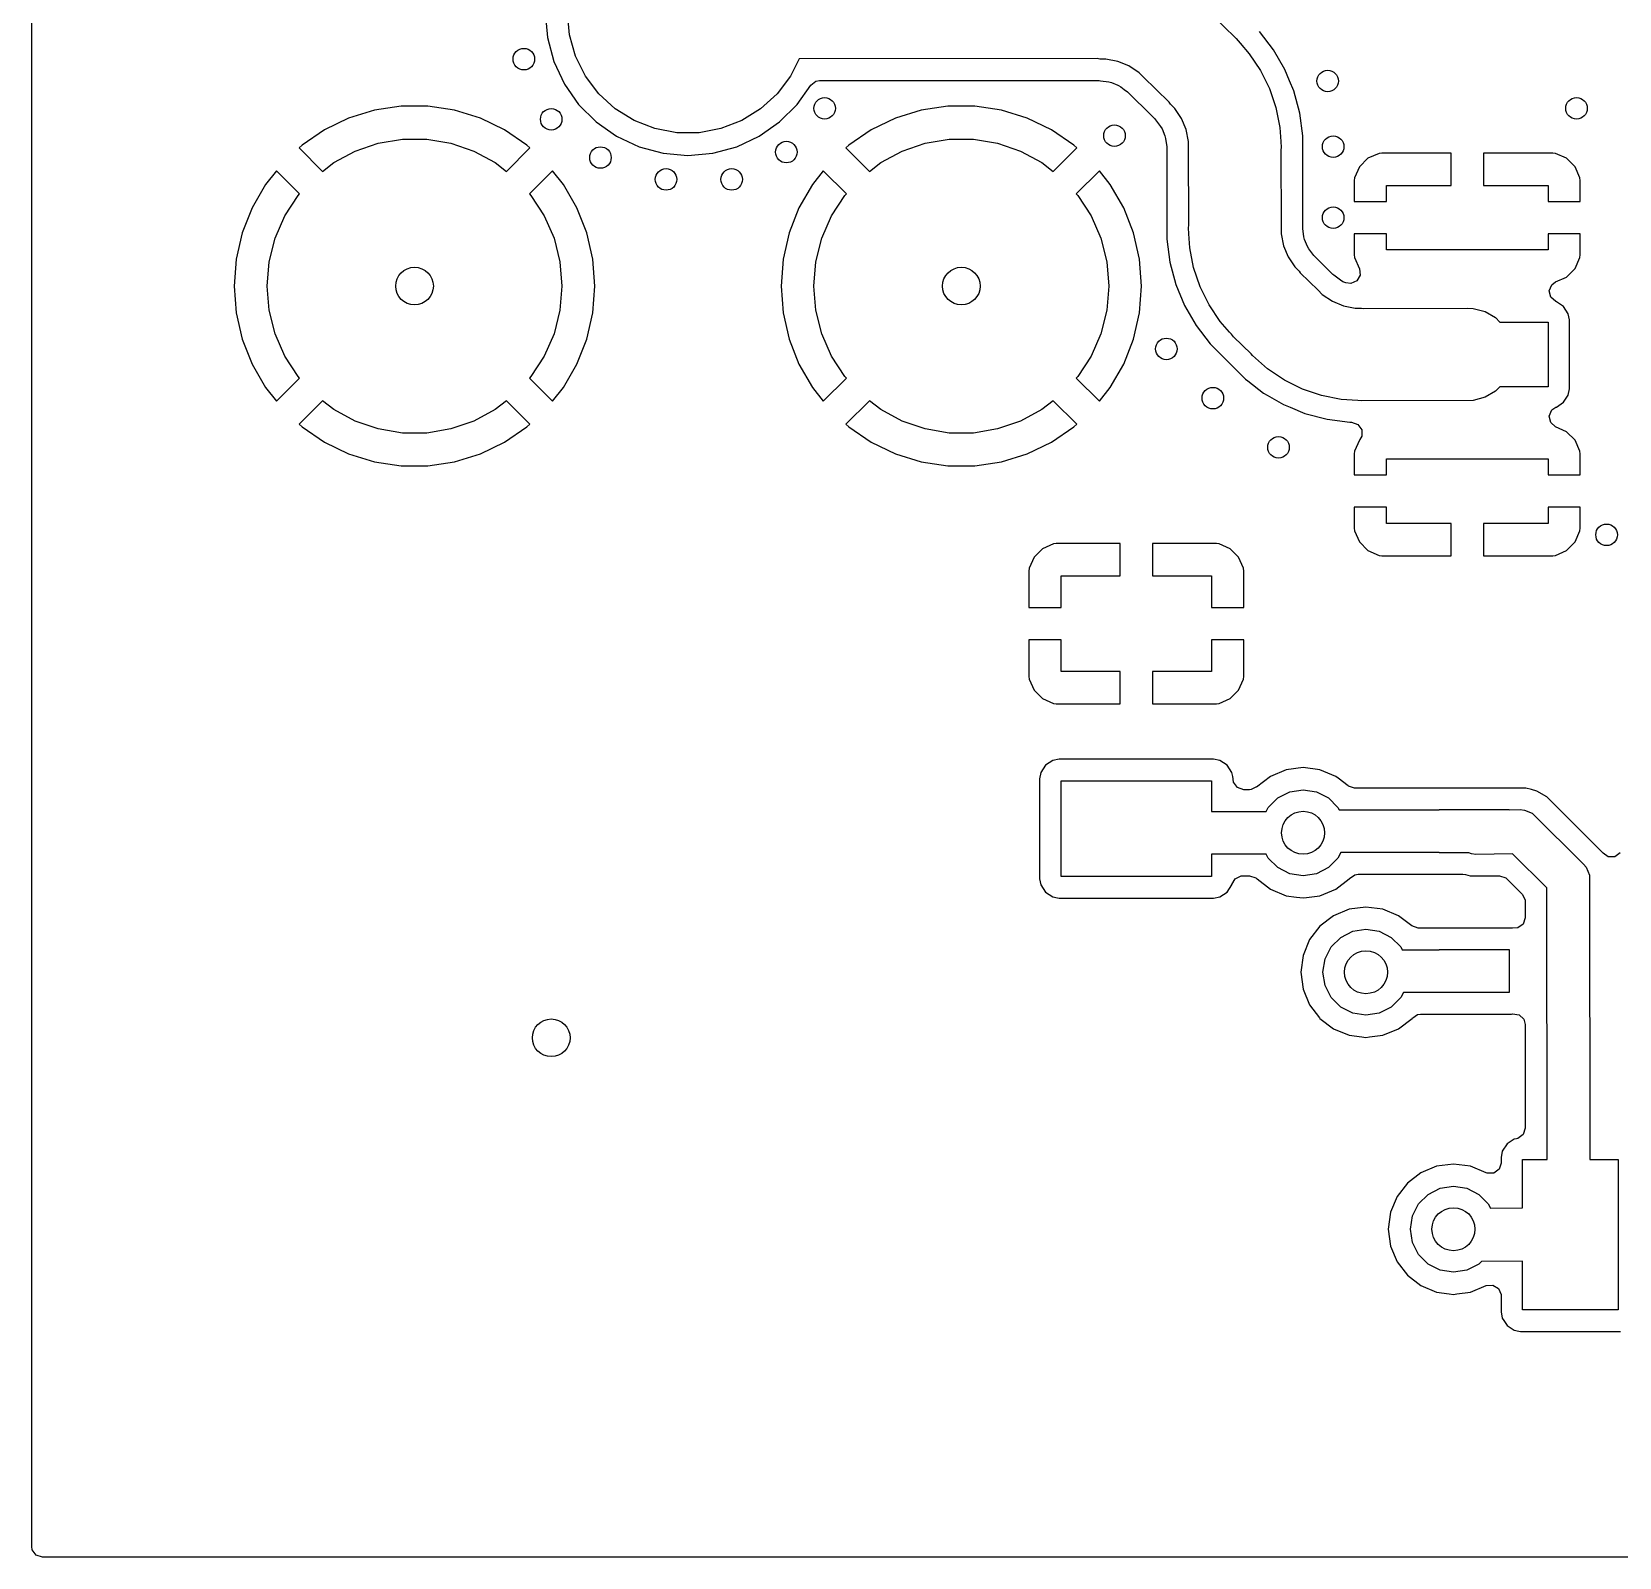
# Model space of a CAD drawing. Extents: x 5.29 to 6.87, y -4.43 to -2.85.
# Drawn here: x 5.291 to 5.871, y -4.434 to -3.875 of the extents above; entities that cross this region are included whole.
import ezdxf

# ---------------------------------------------------------------- set-up
doc = ezdxf.new("R2010")
doc.units = 0
doc.header["$MEASUREMENT"] = 0
doc.layers.add('BLACK', color=7, linetype='CONTINUOUS')

msp = doc.modelspace()

# ---------------------------------------------------------------- linework, layer by layer
at = {"layer": 'BLACK', "linetype": 'CONTINUOUS'}
for p, q in [((5.29051, -3.9685), (5.29051, -3.8685)), ((5.47833, -3.8685), (5.47912, -3.87757)), ((5.48717, -3.87661), (5.48642, -3.8685)), ((5.72152, -3.86871), (5.73097, -3.87799)), ((5.47912, -3.87757), (5.47912, -3.87757)), ((5.47912, -3.87757), (5.47912, -3.87757)), ((5.47912, -3.87757), (5.48147, -3.88635)), ((5.48939, -3.88443), (5.48717, -3.87661)), ((5.73097, -3.87799), (5.73243, -3.87965)), ((5.74465, -3.88206), (5.73952, -3.87538)), ((5.73243, -3.87965), (5.73243, -3.87966)), ((5.73243, -3.87966), (5.73582, -3.88353)), ((5.73582, -3.88353), (5.73992, -3.88965)), ((5.74886, -3.88935), (5.74465, -3.88206)), ((5.48147, -3.88635), (5.48532, -3.8946)), ((5.49302, -3.89172), (5.48939, -3.88443)), ((5.57114, -3.88541), (5.568, -3.89172)), ((5.68022, -3.88531), (5.57114, -3.88541)), ((5.6812, -3.88545), (5.68022, -3.88531)), ((5.68341, -3.88545), (5.6812, -3.88545)), ((5.68774, -3.88631), (5.68341, -3.88545)), ((5.69182, -3.888), (5.68774, -3.88631)), ((5.6955, -3.89046), (5.69182, -3.888)), ((5.73992, -3.88965), (5.74317, -3.89626)), ((5.75055, -3.89344), (5.74886, -3.88935)), ((5.74886, -3.88935), (5.74886, -3.88935)), ((5.48532, -3.8946), (5.49053, -3.90205)), ((5.49793, -3.89821), (5.49302, -3.89172)), ((5.568, -3.89172), (5.5631, -3.89821)), ((5.57049, -3.90205), (5.57542, -3.89501)), ((5.57542, -3.89501), (5.57734, -3.89356)), ((5.57734, -3.89356), (5.57861, -3.89335)), ((5.57861, -3.89335), (5.67819, -3.89335)), ((5.67819, -3.89335), (5.67819, -3.89335)), ((5.67819, -3.89335), (5.68095, -3.89335)), ((5.68095, -3.89335), (5.68146, -3.89338)), ((5.68146, -3.89338), (5.68446, -3.89377)), ((5.68446, -3.89377), (5.68544, -3.89404)), ((5.68544, -3.89404), (5.68778, -3.89501)), ((5.68778, -3.89501), (5.68799, -3.8951)), ((5.68799, -3.8951), (5.68888, -3.8956)), ((5.68888, -3.8956), (5.6901, -3.89655)), ((5.69706, -3.89202), (5.6955, -3.89046)), ((5.7065, -3.90129), (5.69706, -3.89202)), ((5.69706, -3.89202), (5.69706, -3.89202)), ((5.75208, -3.89713), (5.75055, -3.89344)), ((5.50394, -3.90369), (5.49793, -3.89821)), ((5.5631, -3.89821), (5.55708, -3.90369)), ((5.6901, -3.89655), (5.69127, -3.89744)), ((5.69127, -3.89744), (5.69166, -3.89778)), ((5.69166, -3.89778), (5.69992, -3.90604)), ((5.707, -3.90196), (5.7065, -3.90129)), ((5.74317, -3.89626), (5.74554, -3.90324)), ((5.75426, -3.90526), (5.75208, -3.89713)), ((5.40642, -3.90713), (5.39755, -3.9114)), ((5.41584, -3.90422), (5.40642, -3.90713)), ((5.42558, -3.90276), (5.41584, -3.90422)), ((5.41584, -3.90422), (5.41584, -3.90422)), ((5.43544, -3.90276), (5.42558, -3.90276)), ((5.44518, -3.90422), (5.43544, -3.90276)), ((5.4546, -3.90713), (5.44518, -3.90422)), ((5.44518, -3.90422), (5.44518, -3.90422)), ((5.46348, -3.9114), (5.4546, -3.90713)), ((5.49053, -3.90205), (5.49697, -3.90848)), ((5.51086, -3.90798), (5.50394, -3.90369)), ((5.55708, -3.90369), (5.55017, -3.90798)), ((5.56406, -3.90848), (5.57049, -3.90205)), ((5.60642, -3.90713), (5.59755, -3.9114)), ((5.61584, -3.90422), (5.60642, -3.90713)), ((5.62558, -3.90276), (5.61584, -3.90422)), ((5.61584, -3.90422), (5.61584, -3.90422)), ((5.63544, -3.90276), (5.62558, -3.90276)), ((5.64518, -3.90422), (5.63544, -3.90276)), ((5.6546, -3.90713), (5.64518, -3.90422)), ((5.64518, -3.90422), (5.64518, -3.90422)), ((5.66348, -3.9114), (5.6546, -3.90713)), ((5.69992, -3.90604), (5.70123, -3.90736)), ((5.70123, -3.90736), (5.70157, -3.90774)), ((5.70856, -3.90352), (5.707, -3.90196)), ((5.707, -3.90196), (5.707, -3.90196)), ((5.71101, -3.90719), (5.70856, -3.90352)), ((5.7127, -3.91127), (5.71101, -3.90719)), ((5.74554, -3.90324), (5.74698, -3.91046)), ((5.75535, -3.9136), (5.75426, -3.90526)), ((5.39755, -3.9114), (5.3894, -3.91696)), ((5.47162, -3.91696), (5.46348, -3.9114)), ((5.49697, -3.90848), (5.50442, -3.9137)), ((5.51844, -3.91092), (5.51086, -3.90798)), ((5.52644, -3.91241), (5.51844, -3.91092)), ((5.53458, -3.91241), (5.52644, -3.91241)), ((5.54258, -3.91092), (5.53458, -3.91241)), ((5.55017, -3.90798), (5.54258, -3.91092)), ((5.55661, -3.9137), (5.56406, -3.90848)), ((5.59755, -3.9114), (5.5894, -3.91696)), ((5.67162, -3.91696), (5.66348, -3.9114)), ((5.70157, -3.90774), (5.70341, -3.91014)), ((5.70341, -3.91014), (5.70392, -3.91102)), ((5.70392, -3.91102), (5.70498, -3.91358)), ((5.71356, -3.9156), (5.7127, -3.91127)), ((5.74698, -3.91046), (5.74732, -3.9156)), ((5.3894, -3.91696), (5.38832, -3.91796)), ((5.38832, -3.91796), (5.39691, -3.92655)), ((5.40101, -3.92335), (5.40885, -3.91911)), ((5.40885, -3.91911), (5.41727, -3.91622)), ((5.41727, -3.91622), (5.42606, -3.91475)), ((5.42606, -3.91475), (5.43497, -3.91475)), ((5.43497, -3.91475), (5.44375, -3.91622)), ((5.44375, -3.91622), (5.45218, -3.91911)), ((5.45218, -3.91911), (5.46001, -3.92335)), ((5.46412, -3.92655), (5.4727, -3.91796)), ((5.4727, -3.91796), (5.47162, -3.91696)), ((5.50442, -3.9137), (5.51266, -3.91754)), ((5.51266, -3.91754), (5.52145, -3.9199)), ((5.53957, -3.9199), (5.54836, -3.91754)), ((5.54836, -3.91754), (5.55661, -3.9137)), ((5.5894, -3.91696), (5.58832, -3.91796)), ((5.58832, -3.91796), (5.5969, -3.92655)), ((5.60101, -3.92335), (5.60885, -3.91911)), ((5.60885, -3.91911), (5.61727, -3.91622)), ((5.61727, -3.91622), (5.62606, -3.91475)), ((5.62606, -3.91475), (5.63497, -3.91475)), ((5.63497, -3.91475), (5.64375, -3.91622)), ((5.64375, -3.91622), (5.65218, -3.91911)), ((5.65218, -3.91911), (5.66001, -3.92335)), ((5.66412, -3.92655), (5.6727, -3.91796)), ((5.6727, -3.91796), (5.67162, -3.91696)), ((5.70498, -3.91358), (5.70524, -3.91456)), ((5.70524, -3.91456), (5.70564, -3.91756)), ((5.70564, -3.91756), (5.70567, -3.91807)), ((5.70567, -3.91807), (5.70567, -3.92107)), ((5.71356, -3.91781), (5.71356, -3.9156)), ((5.71369, -3.94629), (5.71356, -3.91781)), ((5.71356, -3.91781), (5.71356, -3.91781)), ((5.71356, -3.91781), (5.71356, -3.91781)), ((5.74732, -3.9156), (5.74732, -3.9156)), ((5.74732, -3.9156), (5.74732, -3.91561)), ((5.74732, -3.91561), (5.74746, -3.91781)), ((5.74746, -3.91781), (5.74733, -3.91872)), ((5.74733, -3.91872), (5.74746, -3.9472)), ((5.74746, -3.91781), (5.74746, -3.91781)), ((5.75535, -3.91456), (5.75535, -3.9136)), ((5.75535, -3.91517), (5.75535, -3.91456)), ((5.75535, -3.91518), (5.75535, -3.91517)), ((5.75535, -3.91536), (5.75535, -3.91518)), ((5.75535, -3.92993), (5.75535, -3.91536)), ((5.39691, -3.92655), (5.40101, -3.92335)), ((5.46001, -3.92335), (5.46412, -3.92655)), ((5.52145, -3.9199), (5.52145, -3.9199)), ((5.52145, -3.9199), (5.52145, -3.9199)), ((5.52145, -3.9199), (5.53051, -3.92069)), ((5.53051, -3.92069), (5.53957, -3.9199)), ((5.53051, -3.92069), (5.53051, -3.92069)), ((5.53051, -3.92069), (5.53051, -3.92069)), ((5.53957, -3.9199), (5.53957, -3.9199)), ((5.53957, -3.9199), (5.53957, -3.9199)), ((5.5969, -3.92655), (5.60101, -3.92335)), ((5.66001, -3.92335), (5.66412, -3.92655)), ((5.70567, -3.92107), (5.70567, -3.92107)), ((5.70567, -3.92107), (5.70567, -3.94981)), ((5.77611, -3.9249), (5.77433, -3.92894)), ((5.77923, -3.92178), (5.77611, -3.9249)), ((5.78327, -3.92), (5.77923, -3.92178)), ((5.78426, -3.91988), (5.78327, -3.92)), ((5.80965, -3.91988), (5.78426, -3.91988)), ((5.78426, -3.91988), (5.78426, -3.91988)), ((5.80965, -3.93169), (5.80965, -3.91988)), ((5.80965, -3.91988), (5.80965, -3.91988)), ((5.84684, -3.91988), (5.82146, -3.91988)), ((5.82146, -3.91988), (5.82146, -3.91988)), ((5.82146, -3.91988), (5.82146, -3.93169)), ((5.84783, -3.92), (5.84684, -3.91988)), ((5.85187, -3.92178), (5.84783, -3.92)), ((5.85499, -3.9249), (5.85187, -3.92178)), ((5.85678, -3.92894), (5.85499, -3.9249)), ((5.38002, -3.92637), (5.37604, -3.93136)), ((5.38847, -3.93481), (5.38002, -3.92637)), ((5.481, -3.92637), (5.47256, -3.93481)), ((5.48499, -3.93136), (5.481, -3.92637)), ((5.58002, -3.92637), (5.57604, -3.93136)), ((5.58847, -3.93481), (5.58002, -3.92637)), ((5.681, -3.92637), (5.67256, -3.93481)), ((5.68499, -3.93136), (5.681, -3.92637)), ((5.75535, -3.94418), (5.75535, -3.92993)), ((5.77433, -3.92894), (5.77421, -3.92993)), ((5.77421, -3.92993), (5.77421, -3.9376)), ((5.85689, -3.92993), (5.85678, -3.92894)), ((5.85689, -3.9376), (5.85689, -3.92993)), ((5.85689, -3.92993), (5.85689, -3.92993)), ((5.85689, -3.92993), (5.85689, -3.92993)), ((5.37604, -3.93136), (5.37111, -3.9399)), ((5.38308, -3.94283), (5.38795, -3.93538)), ((5.38795, -3.93538), (5.38847, -3.93481)), ((5.47256, -3.93481), (5.47308, -3.93538)), ((5.47308, -3.93538), (5.47795, -3.94283)), ((5.48991, -3.9399), (5.48499, -3.93136)), ((5.48499, -3.93136), (5.48499, -3.93136)), ((5.57604, -3.93136), (5.57111, -3.9399)), ((5.58308, -3.94283), (5.58795, -3.93538)), ((5.58795, -3.93538), (5.58847, -3.93481)), ((5.67256, -3.93481), (5.67308, -3.93538)), ((5.67308, -3.93538), (5.67795, -3.94283)), ((5.68991, -3.9399), (5.68499, -3.93136)), ((5.68499, -3.93136), (5.68499, -3.93136)), ((5.78602, -3.9376), (5.78602, -3.93169)), ((5.78602, -3.93169), (5.80965, -3.93169)), ((5.82146, -3.93169), (5.84508, -3.93169)), ((5.84508, -3.93169), (5.84508, -3.9376)), ((5.37111, -3.9399), (5.36751, -3.94907)), ((5.37111, -3.9399), (5.37111, -3.9399)), ((5.49351, -3.94907), (5.48991, -3.9399)), ((5.48991, -3.9399), (5.48991, -3.9399)), ((5.57111, -3.9399), (5.56751, -3.94907)), ((5.57111, -3.9399), (5.57111, -3.9399)), ((5.69351, -3.94907), (5.68991, -3.9399)), ((5.68991, -3.9399), (5.68991, -3.9399)), ((5.77421, -3.9376), (5.77421, -3.9376)), ((5.77421, -3.9376), (5.78602, -3.9376)), ((5.84508, -3.9376), (5.85689, -3.9376)), ((5.85689, -3.9376), (5.85689, -3.9376)), ((5.3795, -3.95099), (5.38308, -3.94283)), ((5.47795, -3.94283), (5.48153, -3.95099)), ((5.5795, -3.95099), (5.58308, -3.94283)), ((5.67795, -3.94283), (5.68153, -3.95099)), ((5.71356, -3.9472), (5.71369, -3.94629)), ((5.71371, -3.9494), (5.71356, -3.9472)), ((5.71356, -3.9472), (5.71356, -3.9472)), ((5.74746, -3.9472), (5.74746, -3.9472)), ((5.74746, -3.9472), (5.74746, -3.9472)), ((5.74746, -3.9472), (5.74746, -3.9494)), ((5.75535, -3.94694), (5.75535, -3.94418)), ((5.75535, -3.94418), (5.75535, -3.94418)), ((5.75539, -3.94745), (5.75535, -3.94694)), ((5.75578, -3.95045), (5.75539, -3.94745)), ((5.36751, -3.94907), (5.36532, -3.95868)), ((5.37731, -3.95963), (5.3795, -3.95099)), ((5.48153, -3.95099), (5.48371, -3.95963)), ((5.49571, -3.95868), (5.49351, -3.94907)), ((5.56751, -3.94907), (5.56532, -3.95868)), ((5.57731, -3.95963), (5.5795, -3.95099)), ((5.68153, -3.95099), (5.68371, -3.95963)), ((5.69571, -3.95868), (5.69351, -3.94907)), ((5.70567, -3.94981), (5.70567, -3.94982)), ((5.70567, -3.94982), (5.70567, -3.9514)), ((5.70567, -3.9514), (5.70677, -3.95975)), ((5.71371, -3.94941), (5.71371, -3.9494)), ((5.71405, -3.95455), (5.71371, -3.94941)), ((5.71371, -3.94941), (5.71371, -3.94941)), ((5.74746, -3.9494), (5.74832, -3.95374)), ((5.74832, -3.95374), (5.75001, -3.95782)), ((5.75605, -3.95143), (5.75578, -3.95045)), ((5.7571, -3.95399), (5.75605, -3.95143)), ((5.75761, -3.95487), (5.7571, -3.95399)), ((5.78602, -3.94941), (5.77421, -3.94941)), ((5.77421, -3.94941), (5.77421, -3.94941)), ((5.77421, -3.94941), (5.77421, -3.95708)), ((5.78602, -3.95531), (5.78602, -3.94941)), ((5.85689, -3.94941), (5.84508, -3.94941)), ((5.84508, -3.94941), (5.84508, -3.95531)), ((5.85689, -3.95708), (5.85689, -3.94941)), ((5.85689, -3.94941), (5.85689, -3.94941)), ((5.36532, -3.95868), (5.36458, -3.9685)), ((5.36532, -3.95868), (5.36532, -3.95868)), ((5.37657, -3.9685), (5.37731, -3.95963)), ((5.48371, -3.95963), (5.48445, -3.9685)), ((5.49571, -3.95868), (5.49571, -3.95868)), ((5.49644, -3.9685), (5.49571, -3.95868)), ((5.56532, -3.95868), (5.56458, -3.9685)), ((5.56532, -3.95868), (5.56532, -3.95868)), ((5.57657, -3.9685), (5.57731, -3.95963)), ((5.68371, -3.95963), (5.68445, -3.9685)), ((5.69644, -3.9685), (5.69571, -3.95868)), ((5.69571, -3.95868), (5.69571, -3.95868)), ((5.70677, -3.95975), (5.70895, -3.96788)), ((5.71548, -3.96177), (5.71405, -3.95455)), ((5.75001, -3.95782), (5.75247, -3.96149)), ((5.75945, -3.95727), (5.75761, -3.95487)), ((5.75979, -3.95765), (5.75945, -3.95727)), ((5.76517, -3.96303), (5.75979, -3.95765)), ((5.77421, -3.95708), (5.77433, -3.95807)), ((5.77433, -3.95807), (5.77614, -3.96217)), ((5.84508, -3.95531), (5.78602, -3.95531)), ((5.85499, -3.96211), (5.85678, -3.95807)), ((5.85678, -3.95807), (5.85689, -3.95708)), ((5.85689, -3.95708), (5.85689, -3.95708)), ((5.71785, -3.96875), (5.71548, -3.96177)), ((5.75247, -3.96149), (5.75403, -3.96305)), ((5.75403, -3.96305), (5.75403, -3.96305)), ((5.75403, -3.96305), (5.75449, -3.96366)), ((5.75449, -3.96366), (5.76097, -3.96999)), ((5.76637, -3.96423), (5.76517, -3.96303)), ((5.76517, -3.96303), (5.76517, -3.96303)), ((5.76675, -3.96456), (5.76637, -3.96423)), ((5.76915, -3.9664), (5.76675, -3.96456)), ((5.77638, -3.96457), (5.77517, -3.96665)), ((5.77614, -3.96217), (5.77638, -3.96457)), ((5.84786, -3.967), (5.85187, -3.96523)), ((5.85187, -3.96523), (5.85499, -3.96211)), ((5.29051, -4.04941), (5.29051, -3.9685)), ((5.36458, -3.9685), (5.36532, -3.97833)), ((5.36458, -3.9685), (5.36458, -3.9685)), ((5.37731, -3.97738), (5.37657, -3.9685)), ((5.48445, -3.9685), (5.48371, -3.97738)), ((5.49571, -3.97833), (5.49644, -3.9685)), ((5.49644, -3.9685), (5.49644, -3.9685)), ((5.56458, -3.9685), (5.56532, -3.97833)), ((5.56458, -3.9685), (5.56458, -3.9685)), ((5.57731, -3.97738), (5.57657, -3.9685)), ((5.68445, -3.9685), (5.68371, -3.97738)), ((5.69571, -3.97833), (5.69644, -3.9685)), ((5.69644, -3.9685), (5.69644, -3.9685)), ((5.70895, -3.96788), (5.70895, -3.96788)), ((5.70895, -3.96788), (5.71217, -3.97566)), ((5.72111, -3.97536), (5.71785, -3.96875)), ((5.76097, -3.96999), (5.76097, -3.96999)), ((5.76097, -3.96999), (5.76253, -3.97155)), ((5.77003, -3.96691), (5.76915, -3.9664)), ((5.77108, -3.96735), (5.77003, -3.96691)), ((5.77297, -3.96762), (5.77108, -3.96735)), ((5.77517, -3.96665), (5.77297, -3.96762)), ((5.84554, -3.97026), (5.84647, -3.96803)), ((5.84611, -3.9726), (5.84554, -3.97026)), ((5.84647, -3.96803), (5.84786, -3.967)), ((5.71217, -3.97566), (5.71217, -3.97566)), ((5.71217, -3.97566), (5.71638, -3.98295)), ((5.7252, -3.98148), (5.72111, -3.97536)), ((5.76253, -3.97155), (5.7662, -3.974)), ((5.7662, -3.974), (5.77028, -3.97569)), ((5.77028, -3.97569), (5.77461, -3.97656)), ((5.77461, -3.97656), (5.77682, -3.97656)), ((5.77682, -3.97656), (5.77775, -3.97669)), ((5.77775, -3.97669), (5.81555, -3.97656)), ((5.81555, -3.97656), (5.81776, -3.9767)), ((5.81776, -3.9767), (5.82204, -3.97785)), ((5.84794, -3.97417), (5.84611, -3.9726)), ((5.84816, -3.97426), (5.84794, -3.97417)), ((5.85077, -3.976), (5.84816, -3.97426)), ((5.85251, -3.97861), (5.85077, -3.976)), ((5.85077, -3.976), (5.85077, -3.976)), ((5.36532, -3.97833), (5.36532, -3.97833)), ((5.36532, -3.97833), (5.36751, -3.98794)), ((5.3795, -3.98602), (5.37731, -3.97738)), ((5.48371, -3.97738), (5.48153, -3.98602)), ((5.49351, -3.98794), (5.49571, -3.97833)), ((5.49571, -3.97833), (5.49571, -3.97833)), ((5.56532, -3.97833), (5.56532, -3.97833)), ((5.56532, -3.97833), (5.56751, -3.98794)), ((5.5795, -3.98602), (5.57731, -3.97738)), ((5.68371, -3.97738), (5.68153, -3.98602)), ((5.69351, -3.98794), (5.69571, -3.97833)), ((5.69571, -3.97833), (5.69571, -3.97833)), ((5.71638, -3.98295), (5.7215, -3.98963)), ((5.7286, -3.98535), (5.7252, -3.98148)), ((5.82204, -3.97785), (5.82587, -3.98006)), ((5.82587, -3.98006), (5.8275, -3.98169)), ((5.8275, -3.98169), (5.84508, -3.98169)), ((5.84508, -3.98169), (5.84508, -4.00531)), ((5.85297, -3.98092), (5.85251, -3.97861)), ((5.85297, -4.00609), (5.85297, -3.98092)), ((5.36751, -3.98794), (5.37111, -3.99711)), ((5.38308, -3.99418), (5.3795, -3.98602)), ((5.48153, -3.98602), (5.47795, -3.99418)), ((5.48991, -3.99711), (5.49351, -3.98794)), ((5.56751, -3.98794), (5.57111, -3.99711)), ((5.58308, -3.99418), (5.5795, -3.98602)), ((5.68153, -3.98602), (5.67795, -3.99418)), ((5.68991, -3.99711), (5.69351, -3.98794)), ((5.72926, -3.98611), (5.7286, -3.98535)), ((5.7286, -3.98535), (5.7286, -3.98535)), ((5.73006, -3.98702), (5.72926, -3.98611)), ((5.73654, -3.99334), (5.73006, -3.98702)), ((5.73006, -3.98702), (5.73006, -3.98702)), ((5.38795, -4.00163), (5.38308, -3.99418)), ((5.47795, -3.99418), (5.47308, -4.00163)), ((5.58795, -4.00163), (5.58308, -3.99418)), ((5.67795, -3.99418), (5.67308, -4.00163)), ((5.7215, -3.98963), (5.7215, -3.98963)), ((5.7215, -3.98963), (5.7215, -3.98963)), ((5.7215, -3.98963), (5.72275, -3.99087)), ((5.72275, -3.99087), (5.72275, -3.99087)), ((5.72275, -3.99087), (5.72906, -3.99718)), ((5.737, -3.99396), (5.73654, -3.99334)), ((5.74253, -3.99882), (5.737, -3.99396)), ((5.737, -3.99396), (5.737, -3.99396)), ((5.37111, -3.99711), (5.37111, -3.99711)), ((5.37111, -3.99711), (5.37604, -4.00564)), ((5.48499, -4.00564), (5.48991, -3.99711)), ((5.48991, -3.99711), (5.48991, -3.99711)), ((5.57111, -3.99711), (5.57111, -3.99711)), ((5.57111, -3.99711), (5.57604, -4.00564)), ((5.68499, -4.00564), (5.68991, -3.99711)), ((5.68991, -3.99711), (5.68991, -3.99711)), ((5.72906, -3.99718), (5.72906, -3.99718)), ((5.72906, -3.99718), (5.72906, -3.99718)), ((5.72906, -3.99718), (5.72928, -3.99741)), ((5.72928, -3.99741), (5.72928, -3.99741)), ((5.72928, -3.99741), (5.73027, -3.9984)), ((5.73027, -3.9984), (5.73027, -3.9984)), ((5.73027, -3.9984), (5.73141, -3.99954)), ((5.73141, -3.99954), (5.73141, -3.99954)), ((5.73141, -3.99954), (5.73439, -4.00252)), ((5.74866, -4.00291), (5.74253, -3.99882)), ((5.37604, -4.00564), (5.37604, -4.00565)), ((5.37604, -4.00565), (5.38002, -4.01064)), ((5.38002, -4.01064), (5.38847, -4.0022)), ((5.38847, -4.0022), (5.38795, -4.00163)), ((5.47308, -4.00163), (5.47256, -4.0022)), ((5.47256, -4.0022), (5.481, -4.01064)), ((5.481, -4.01064), (5.48499, -4.00565)), ((5.48499, -4.00565), (5.48499, -4.00564)), ((5.57604, -4.00564), (5.57604, -4.00565)), ((5.57604, -4.00565), (5.58002, -4.01064)), ((5.58002, -4.01064), (5.58847, -4.0022)), ((5.58847, -4.0022), (5.58795, -4.00163)), ((5.67308, -4.00163), (5.67256, -4.0022)), ((5.67256, -4.0022), (5.681, -4.01064)), ((5.681, -4.01064), (5.68499, -4.00565)), ((5.68499, -4.00565), (5.68499, -4.00564)), ((5.73439, -4.00252), (5.73439, -4.00252)), ((5.73439, -4.00252), (5.73439, -4.00252)), ((5.73439, -4.00252), (5.73524, -4.00317)), ((5.73524, -4.00317), (5.74107, -4.00764)), ((5.75527, -4.00617), (5.74866, -4.00291)), ((5.76224, -4.00853), (5.75527, -4.00617)), ((5.8275, -4.00531), (5.82587, -4.00695)), ((5.84508, -4.00531), (5.8275, -4.00531)), ((5.85251, -4.0084), (5.85297, -4.00609)), ((5.39691, -4.01046), (5.38832, -4.01905)), ((5.40101, -4.01366), (5.39691, -4.01046)), ((5.46412, -4.01046), (5.46001, -4.01366)), ((5.4727, -4.01905), (5.46412, -4.01046)), ((5.5969, -4.01046), (5.58832, -4.01905)), ((5.60101, -4.01366), (5.5969, -4.01046)), ((5.66412, -4.01046), (5.66001, -4.01366)), ((5.6727, -4.01905), (5.66412, -4.01046)), ((5.74107, -4.00764), (5.74107, -4.00764)), ((5.74107, -4.00764), (5.74107, -4.00764)), ((5.74107, -4.00764), (5.74238, -4.0084)), ((5.74238, -4.0084), (5.74836, -4.01185)), ((5.74836, -4.01185), (5.75076, -4.01284)), ((5.76947, -4.00997), (5.76224, -4.00853)), ((5.77547, -4.01036), (5.76947, -4.00997)), ((5.77682, -4.01045), (5.77547, -4.01036)), ((5.81776, -4.01031), (5.77682, -4.01045)), ((5.77682, -4.01045), (5.77682, -4.01045)), ((5.77682, -4.01045), (5.77682, -4.01045)), ((5.77682, -4.01045), (5.77682, -4.01045)), ((5.82204, -4.00916), (5.81776, -4.01031)), ((5.82587, -4.00695), (5.82204, -4.00916)), ((5.84816, -4.01275), (5.85077, -4.01101)), ((5.85077, -4.01101), (5.85251, -4.0084)), ((5.40885, -4.0179), (5.40101, -4.01366)), ((5.41727, -4.02079), (5.40885, -4.0179)), ((5.45218, -4.0179), (5.44375, -4.02079)), ((5.46001, -4.01366), (5.45218, -4.0179)), ((5.60885, -4.0179), (5.60101, -4.01366)), ((5.61727, -4.02079), (5.60885, -4.0179)), ((5.65218, -4.0179), (5.64375, -4.02079)), ((5.66001, -4.01366), (5.65218, -4.0179)), ((5.75076, -4.01284), (5.75613, -4.01507)), ((5.75613, -4.01507), (5.75613, -4.01507)), ((5.75613, -4.01507), (5.75613, -4.01507)), ((5.75613, -4.01507), (5.76427, -4.01725)), ((5.76427, -4.01725), (5.77261, -4.01835)), ((5.84555, -4.01605), (5.84653, -4.01384)), ((5.84606, -4.0184), (5.84555, -4.01605)), ((5.84653, -4.01384), (5.84794, -4.01284)), ((5.84794, -4.01284), (5.84816, -4.01275)), ((5.84816, -4.01275), (5.84816, -4.01275)), ((5.38832, -4.01905), (5.3894, -4.02005)), ((5.3894, -4.02005), (5.3894, -4.02005)), ((5.3894, -4.02005), (5.39755, -4.0256)), ((5.42606, -4.02226), (5.41727, -4.02079)), ((5.43497, -4.02226), (5.42606, -4.02226)), ((5.44375, -4.02079), (5.43497, -4.02226)), ((5.46348, -4.0256), (5.47162, -4.02005)), ((5.47162, -4.02005), (5.4727, -4.01905)), ((5.47162, -4.02005), (5.47162, -4.02005)), ((5.58832, -4.01905), (5.5894, -4.02005)), ((5.5894, -4.02005), (5.5894, -4.02005)), ((5.5894, -4.02005), (5.59755, -4.0256)), ((5.62606, -4.02226), (5.61727, -4.02079)), ((5.63497, -4.02226), (5.62606, -4.02226)), ((5.64375, -4.02079), (5.63497, -4.02226)), ((5.66348, -4.0256), (5.67162, -4.02005)), ((5.67162, -4.02005), (5.6727, -4.01905)), ((5.67162, -4.02005), (5.67162, -4.02005)), ((5.77261, -4.01835), (5.77326, -4.01835)), ((5.77326, -4.01835), (5.77555, -4.01909)), ((5.77555, -4.01909), (5.77696, -4.02104)), ((5.77696, -4.02345), (5.77627, -4.02458)), ((5.77696, -4.02104), (5.77696, -4.02345)), ((5.84786, -4.02001), (5.84606, -4.0184)), ((5.85187, -4.02178), (5.84786, -4.02001)), ((5.85499, -4.0249), (5.85187, -4.02178)), ((5.39755, -4.0256), (5.40642, -4.02988)), ((5.4546, -4.02988), (5.46348, -4.0256)), ((5.59755, -4.0256), (5.60642, -4.02988)), ((5.6546, -4.02988), (5.66348, -4.0256)), ((5.77433, -4.02894), (5.77421, -4.02993)), ((5.77611, -4.0249), (5.77433, -4.02894)), ((5.77631, -4.0246), (5.77611, -4.0249)), ((5.77627, -4.02458), (5.77631, -4.0246)), ((5.85678, -4.02894), (5.85499, -4.0249)), ((5.85689, -4.02993), (5.85678, -4.02894)), ((5.40642, -4.02988), (5.41584, -4.03278)), ((5.41584, -4.03278), (5.41584, -4.03278)), ((5.41584, -4.03278), (5.42558, -4.03425)), ((5.42558, -4.03425), (5.42558, -4.03425)), ((5.42558, -4.03425), (5.43544, -4.03425)), ((5.43544, -4.03425), (5.44518, -4.03278)), ((5.43544, -4.03425), (5.43544, -4.03425)), ((5.44518, -4.03278), (5.4546, -4.02988)), ((5.44518, -4.03278), (5.44518, -4.03278)), ((5.60642, -4.02988), (5.61584, -4.03278)), ((5.61584, -4.03278), (5.61584, -4.03278)), ((5.61584, -4.03278), (5.62558, -4.03425)), ((5.62558, -4.03425), (5.62558, -4.03425)), ((5.62558, -4.03425), (5.63544, -4.03425)), ((5.63544, -4.03425), (5.64518, -4.03278)), ((5.63544, -4.03425), (5.63544, -4.03425)), ((5.64518, -4.03278), (5.6546, -4.02988)), ((5.64518, -4.03278), (5.64518, -4.03278)), ((5.77421, -4.02993), (5.77421, -4.0376)), ((5.78602, -4.0376), (5.78602, -4.03169)), ((5.78602, -4.03169), (5.84508, -4.03169)), ((5.84508, -4.03169), (5.84508, -4.0376)), ((5.85689, -4.0376), (5.85689, -4.02993)), ((5.85689, -4.02993), (5.85689, -4.02993)), ((5.85689, -4.02993), (5.85689, -4.02993)), ((5.77421, -4.0376), (5.77421, -4.0376)), ((5.77421, -4.0376), (5.78602, -4.0376)), ((5.84508, -4.0376), (5.85689, -4.0376)), ((5.85689, -4.0376), (5.85689, -4.0376)), ((5.29051, -4.07274), (5.29051, -4.04941)), ((5.78602, -4.04941), (5.77421, -4.04941)), ((5.77421, -4.04941), (5.77421, -4.04941)), ((5.77421, -4.04941), (5.77421, -4.05708)), ((5.78602, -4.05531), (5.78602, -4.04941)), ((5.85689, -4.04941), (5.84508, -4.04941)), ((5.84508, -4.04941), (5.84508, -4.05531)), ((5.85689, -4.05708), (5.85689, -4.04941)), ((5.85689, -4.04941), (5.85689, -4.04941)), ((5.77421, -4.05708), (5.77433, -4.05807)), ((5.77433, -4.05807), (5.77611, -4.06211)), ((5.80965, -4.05531), (5.78602, -4.05531)), ((5.80965, -4.06713), (5.80965, -4.05531)), ((5.84508, -4.05531), (5.82146, -4.05531)), ((5.82146, -4.05531), (5.82146, -4.06713)), ((5.85499, -4.06211), (5.85678, -4.05807)), ((5.85678, -4.05807), (5.85689, -4.05708)), ((5.85689, -4.05708), (5.85689, -4.05708)), ((5.66426, -4.06281), (5.66022, -4.06459)), ((5.66525, -4.06269), (5.66426, -4.06281)), ((5.68861, -4.06269), (5.66525, -4.06269)), ((5.66525, -4.06269), (5.66525, -4.06269)), ((5.68861, -4.0745), (5.68861, -4.06269)), ((5.68861, -4.06269), (5.68861, -4.06269)), ((5.72378, -4.06269), (5.70042, -4.06269)), ((5.70042, -4.06269), (5.70042, -4.06269)), ((5.70042, -4.06269), (5.70042, -4.0745)), ((5.72476, -4.06281), (5.72378, -4.06269)), ((5.7288, -4.06459), (5.72476, -4.06281)), ((5.77611, -4.06211), (5.77923, -4.06523)), ((5.85187, -4.06523), (5.85499, -4.06211)), ((5.6571, -4.06771), (5.65532, -4.07175)), ((5.66022, -4.06459), (5.6571, -4.06771)), ((5.73192, -4.06771), (5.7288, -4.06459)), ((5.73371, -4.07175), (5.73192, -4.06771)), ((5.77923, -4.06523), (5.78327, -4.06701)), ((5.78327, -4.06701), (5.78426, -4.06713)), ((5.78426, -4.06713), (5.80965, -4.06713)), ((5.80965, -4.06713), (5.80965, -4.06713)), ((5.82146, -4.06713), (5.82146, -4.06713)), ((5.82146, -4.06713), (5.84684, -4.06713)), ((5.84684, -4.06713), (5.84783, -4.06701)), ((5.84684, -4.06713), (5.84684, -4.06713)), ((5.84783, -4.06701), (5.85187, -4.06523)), ((5.29051, -4.09791), (5.29051, -4.07274)), ((5.65532, -4.07175), (5.6552, -4.07274)), ((5.6552, -4.07274), (5.6552, -4.0861)), ((5.66701, -4.0861), (5.66701, -4.0745)), ((5.66701, -4.0745), (5.68861, -4.0745)), ((5.70042, -4.0745), (5.72201, -4.0745)), ((5.72201, -4.0745), (5.72201, -4.0861)), ((5.73382, -4.07274), (5.73371, -4.07175)), ((5.73382, -4.0861), (5.73382, -4.07274)), ((5.73382, -4.07274), (5.73382, -4.07274)), ((5.6552, -4.0861), (5.6552, -4.0861)), ((5.6552, -4.0861), (5.66701, -4.0861)), ((5.72201, -4.0861), (5.73382, -4.0861)), ((5.73382, -4.0861), (5.73382, -4.0861)), ((5.29051, -4.14873), (5.29051, -4.09791)), ((5.66701, -4.09791), (5.6552, -4.09791)), ((5.6552, -4.09791), (5.6552, -4.09791)), ((5.6552, -4.09791), (5.6552, -4.11127)), ((5.66701, -4.1095), (5.66701, -4.09791)), ((5.73382, -4.09791), (5.72201, -4.09791)), ((5.72201, -4.09791), (5.72201, -4.1095)), ((5.73382, -4.11127), (5.73382, -4.09791)), ((5.73382, -4.09791), (5.73382, -4.09791)), ((5.68861, -4.1095), (5.66701, -4.1095)), ((5.68861, -4.12131), (5.68861, -4.1095)), ((5.72201, -4.1095), (5.70042, -4.1095)), ((5.70042, -4.1095), (5.70042, -4.12131)), ((5.6552, -4.11127), (5.65532, -4.11225)), ((5.65532, -4.11225), (5.6571, -4.11629)), ((5.6571, -4.11629), (5.66022, -4.11942)), ((5.7288, -4.11942), (5.73192, -4.11629)), ((5.73192, -4.11629), (5.73371, -4.11225)), ((5.73371, -4.11225), (5.73382, -4.11127)), ((5.73382, -4.11127), (5.73382, -4.11127)), ((5.66022, -4.11942), (5.66426, -4.1212)), ((5.66426, -4.1212), (5.66525, -4.12131)), ((5.66525, -4.12131), (5.68861, -4.12131)), ((5.68861, -4.12131), (5.68861, -4.12131)), ((5.70042, -4.12131), (5.70042, -4.12131)), ((5.70042, -4.12131), (5.72378, -4.12131)), ((5.72378, -4.12131), (5.72476, -4.1212)), ((5.72378, -4.12131), (5.72378, -4.12131)), ((5.72476, -4.1212), (5.7288, -4.11942)), ((5.66132, -4.14381), (5.65958, -4.14642)), ((5.66393, -4.14207), (5.66132, -4.14381)), ((5.66132, -4.14381), (5.66132, -4.14381)), ((5.66623, -4.14161), (5.66393, -4.14207)), ((5.66393, -4.14207), (5.66393, -4.14207)), ((5.72279, -4.14161), (5.66623, -4.14161)), ((5.66623, -4.14161), (5.66623, -4.14161)), ((5.66623, -4.14161), (5.66623, -4.14161)), ((5.72509, -4.14207), (5.72279, -4.14161)), ((5.72279, -4.14161), (5.72279, -4.14161)), ((5.7277, -4.14381), (5.72509, -4.14207)), ((5.72509, -4.14207), (5.72509, -4.14207)), ((5.72509, -4.14207), (5.72509, -4.14207)), ((5.72509, -4.14207), (5.72509, -4.14207)), ((5.72945, -4.14642), (5.7277, -4.14381)), ((5.7277, -4.14381), (5.7277, -4.14381)), ((5.74934, -4.14547), (5.74359, -4.14785)), ((5.75551, -4.14466), (5.74934, -4.14547)), ((5.74934, -4.14547), (5.74934, -4.14547)), ((5.76168, -4.14547), (5.75551, -4.14466)), ((5.75551, -4.14466), (5.75551, -4.14466)), ((5.76743, -4.14785), (5.76168, -4.14547)), ((5.76168, -4.14547), (5.76168, -4.14547)), ((5.29051, -4.42961), (5.29051, -4.14873)), ((5.65958, -4.14642), (5.65912, -4.14873)), ((5.65912, -4.14873), (5.65912, -4.14873)), ((5.65912, -4.14873), (5.65912, -4.18528)), ((5.65958, -4.14642), (5.65958, -4.14642)), ((5.66701, -4.1845), (5.66701, -4.1495)), ((5.66701, -4.1495), (5.72201, -4.1495)), ((5.72201, -4.1495), (5.72201, -4.16071)), ((5.72975, -4.14792), (5.72945, -4.14642)), ((5.72991, -4.14873), (5.72975, -4.14792)), ((5.72991, -4.14884), (5.72991, -4.14873)), ((5.72991, -4.14873), (5.72991, -4.14873)), ((5.7301, -4.15004), (5.72991, -4.14884)), ((5.73151, -4.15199), (5.7301, -4.15004)), ((5.74359, -4.14785), (5.73845, -4.1518)), ((5.74359, -4.14785), (5.74359, -4.14785)), ((5.76833, -4.14854), (5.76743, -4.14785)), ((5.76743, -4.14785), (5.76743, -4.14785)), ((5.76743, -4.14785), (5.76743, -4.14785)), ((5.77198, -4.15134), (5.76833, -4.14854)), ((5.77206, -4.1514), (5.77198, -4.15134)), ((5.77435, -4.15215), (5.77206, -4.1514)), ((5.7338, -4.15274), (5.73151, -4.15199)), ((5.73594, -4.15274), (5.7338, -4.15274)), ((5.73655, -4.15269), (5.73594, -4.15274)), ((5.73841, -4.15174), (5.73655, -4.15269)), ((5.73845, -4.1518), (5.73841, -4.15174)), ((5.74277, -4.15925), (5.74626, -4.15576)), ((5.74626, -4.15576), (5.75065, -4.15353)), ((5.75065, -4.15353), (5.75551, -4.15276)), ((5.75551, -4.15276), (5.76038, -4.15353)), ((5.76038, -4.15353), (5.76477, -4.15576)), ((5.76477, -4.15576), (5.76825, -4.15925)), ((5.837, -4.15215), (5.77435, -4.15215)), ((5.83902, -4.15269), (5.837, -4.15215)), ((5.837, -4.15215), (5.837, -4.15215)), ((5.84101, -4.15322), (5.83902, -4.15269)), ((5.8446, -4.1553), (5.84101, -4.15322)), ((5.84101, -4.15322), (5.84101, -4.15322)), ((5.86206, -4.17275), (5.8446, -4.1553)), ((5.8446, -4.1553), (5.8446, -4.1553)), ((5.72201, -4.16071), (5.74205, -4.16066)), ((5.74205, -4.16066), (5.74277, -4.15925)), ((5.76825, -4.15925), (5.76872, -4.16016)), ((5.76872, -4.16016), (5.80531, -4.16007)), ((5.80531, -4.16007), (5.80531, -4.16004)), ((5.80531, -4.16004), (5.83091, -4.16004)), ((5.83091, -4.16004), (5.83091, -4.16007)), ((5.83091, -4.16007), (5.83492, -4.16004)), ((5.83492, -4.16004), (5.83646, -4.16019)), ((5.83646, -4.16019), (5.8393, -4.16137)), ((5.8393, -4.16137), (5.85808, -4.17994)), ((5.86219, -4.17289), (5.86206, -4.17275)), ((5.86206, -4.17275), (5.86206, -4.17275)), ((5.86513, -4.17582), (5.86219, -4.17289)), ((5.86219, -4.17289), (5.86219, -4.17289)), ((5.74201, -4.17626), (5.72201, -4.17631)), ((5.72201, -4.17631), (5.72201, -4.1845)), ((5.74277, -4.17776), (5.74201, -4.17626)), ((5.74626, -4.18124), (5.74277, -4.17776)), ((5.76825, -4.17776), (5.76477, -4.18124)), ((5.76927, -4.17576), (5.76825, -4.17776)), ((5.80531, -4.17567), (5.76927, -4.17576)), ((5.80531, -4.17579), (5.80531, -4.17567)), ((5.8161, -4.17579), (5.80531, -4.17579)), ((5.81716, -4.17623), (5.8161, -4.17579)), ((5.8187, -4.17638), (5.81716, -4.17623)), ((5.83205, -4.17623), (5.8187, -4.17638)), ((5.83211, -4.1762), (5.83205, -4.17623)), ((5.84464, -4.18859), (5.83211, -4.1762)), ((5.85808, -4.17994), (5.85906, -4.18113)), ((5.86523, -4.17596), (5.86513, -4.17582)), ((5.86513, -4.17582), (5.86513, -4.17582)), ((5.86513, -4.17582), (5.86513, -4.17582)), ((5.86712, -4.17729), (5.86523, -4.17596)), ((5.86953, -4.17729), (5.86712, -4.17729)), ((5.87148, -4.17588), (5.86953, -4.17729)), ((5.65912, -4.18528), (5.65912, -4.18528)), ((5.65912, -4.18528), (5.65958, -4.18758)), ((5.72201, -4.1845), (5.66701, -4.1845)), ((5.72948, -4.18741), (5.73066, -4.18531)), ((5.73066, -4.18531), (5.73285, -4.1843)), ((5.73285, -4.1843), (5.73331, -4.18427)), ((5.73331, -4.18427), (5.73594, -4.18427)), ((5.73594, -4.18427), (5.73823, -4.18502)), ((5.73823, -4.18502), (5.73857, -4.1853)), ((5.73857, -4.1853), (5.73865, -4.18537)), ((5.73865, -4.18537), (5.73865, -4.18537)), ((5.73865, -4.18537), (5.74359, -4.18915)), ((5.75065, -4.18348), (5.74626, -4.18124)), ((5.75551, -4.18425), (5.75065, -4.18348)), ((5.76038, -4.18348), (5.75551, -4.18425)), ((5.76477, -4.18124), (5.76038, -4.18348)), ((5.76743, -4.18915), (5.77237, -4.18537)), ((5.77237, -4.18537), (5.7725, -4.18521)), ((5.7725, -4.18521), (5.77448, -4.18384)), ((5.77448, -4.18384), (5.77559, -4.18368)), ((5.77559, -4.18368), (5.80454, -4.18368)), ((5.80454, -4.18368), (5.81391, -4.18368)), ((5.81391, -4.18368), (5.81492, -4.18381)), ((5.81492, -4.18381), (5.81662, -4.18427)), ((5.81662, -4.18427), (5.82078, -4.18427)), ((5.82078, -4.18427), (5.82737, -4.18427)), ((5.82737, -4.18427), (5.82966, -4.18502)), ((5.82966, -4.18502), (5.83012, -4.18541)), ((5.83012, -4.18541), (5.8356, -4.19089)), ((5.85906, -4.18113), (5.86023, -4.18397)), ((5.86023, -4.18397), (5.86035, -4.288)), ((5.65958, -4.18758), (5.65958, -4.18758)), ((5.65958, -4.18758), (5.66132, -4.19019)), ((5.66132, -4.19019), (5.66132, -4.19019)), ((5.66132, -4.19019), (5.66393, -4.19194)), ((5.66393, -4.19194), (5.66568, -4.19229)), ((5.72279, -4.1924), (5.72509, -4.19194)), ((5.72509, -4.19194), (5.7277, -4.19019)), ((5.7277, -4.19019), (5.72945, -4.18758)), ((5.72945, -4.18758), (5.72948, -4.18741)), ((5.74359, -4.18915), (5.74359, -4.18915)), ((5.74359, -4.18915), (5.74359, -4.18915)), ((5.74359, -4.18915), (5.74934, -4.19154)), ((5.74934, -4.19154), (5.74934, -4.19154)), ((5.74934, -4.19154), (5.75312, -4.19204)), ((5.75312, -4.19204), (5.75551, -4.19235)), ((5.75675, -4.19219), (5.76168, -4.19154)), ((5.76168, -4.19154), (5.76743, -4.18915)), ((5.8356, -4.19089), (5.8367, -4.19304)), ((5.84476, -4.288), (5.84464, -4.18859)), ((5.66568, -4.19229), (5.66623, -4.1924)), ((5.66623, -4.1924), (5.66623, -4.1924)), ((5.66623, -4.1924), (5.66623, -4.1924)), ((5.66623, -4.1924), (5.66623, -4.1924)), ((5.66623, -4.1924), (5.72279, -4.1924)), ((5.72279, -4.1924), (5.72279, -4.1924)), ((5.75551, -4.19235), (5.75675, -4.19219)), ((5.75551, -4.19235), (5.75551, -4.19235)), ((5.75551, -4.19235), (5.75551, -4.19235)), ((5.77234, -4.19647), (5.76659, -4.19885)), ((5.77851, -4.19566), (5.77234, -4.19647)), ((5.77234, -4.19647), (5.77234, -4.19647)), ((5.78468, -4.19647), (5.77851, -4.19566)), ((5.77851, -4.19566), (5.77851, -4.19566)), ((5.79043, -4.19885), (5.78468, -4.19647)), ((5.78468, -4.19647), (5.78468, -4.19647)), ((5.8367, -4.19304), (5.83674, -4.19365)), ((5.83674, -4.19365), (5.83674, -4.19958)), ((5.76165, -4.20264), (5.75786, -4.20758)), ((5.76659, -4.19885), (5.76165, -4.20264)), ((5.76165, -4.20264), (5.76165, -4.20264)), ((5.76659, -4.19885), (5.76659, -4.19885)), ((5.79139, -4.19958), (5.79043, -4.19885)), ((5.79043, -4.19885), (5.79043, -4.19885)), ((5.79043, -4.19885), (5.79043, -4.19885)), ((5.79522, -4.20252), (5.79139, -4.19958)), ((5.7953, -4.20258), (5.79522, -4.20252)), ((5.79759, -4.20333), (5.7953, -4.20258)), ((5.82019, -4.20333), (5.79759, -4.20333)), ((5.83168, -4.20333), (5.82019, -4.20333)), ((5.83209, -4.20341), (5.83168, -4.20333)), ((5.83168, -4.20333), (5.83168, -4.20333)), ((5.83405, -4.20329), (5.83209, -4.20341)), ((5.836, -4.20188), (5.83405, -4.20329)), ((5.83674, -4.19958), (5.836, -4.20188)), ((5.75786, -4.20758), (5.75548, -4.21333)), ((5.75786, -4.20758), (5.75786, -4.20758)), ((5.76577, -4.21025), (5.76926, -4.20676)), ((5.76926, -4.20676), (5.77365, -4.20453)), ((5.77365, -4.20453), (5.77851, -4.20376)), ((5.77851, -4.20376), (5.78338, -4.20453)), ((5.78338, -4.20453), (5.78777, -4.20676)), ((5.78777, -4.20676), (5.79125, -4.21025)), ((5.75548, -4.21333), (5.75467, -4.2195)), ((5.75548, -4.21333), (5.75548, -4.21333)), ((5.76276, -4.2195), (5.76353, -4.21464)), ((5.76353, -4.21464), (5.76577, -4.21025)), ((5.79125, -4.21025), (5.7918, -4.21132)), ((5.7918, -4.21132), (5.80531, -4.21127)), ((5.80531, -4.21127), (5.80531, -4.21122)), ((5.80531, -4.21122), (5.83091, -4.21122)), ((5.83091, -4.21122), (5.83091, -4.22697)), ((5.75467, -4.2195), (5.75467, -4.2195)), ((5.75467, -4.2195), (5.75548, -4.22568)), ((5.76353, -4.22437), (5.76276, -4.2195)), ((5.75548, -4.22568), (5.75548, -4.22568)), ((5.75548, -4.22568), (5.75786, -4.23143)), ((5.76577, -4.22876), (5.76353, -4.22437)), ((5.79219, -4.22692), (5.79125, -4.22876)), ((5.80531, -4.22687), (5.79219, -4.22692)), ((5.80531, -4.22697), (5.80531, -4.22687)), ((5.83091, -4.22697), (5.80531, -4.22697)), ((5.75786, -4.23143), (5.75786, -4.23143)), ((5.75786, -4.23143), (5.76154, -4.23622)), ((5.76926, -4.23224), (5.76577, -4.22876)), ((5.77365, -4.23448), (5.76926, -4.23224)), ((5.78777, -4.23224), (5.78338, -4.23448)), ((5.79125, -4.22876), (5.78777, -4.23224)), ((5.76154, -4.23622), (5.76165, -4.23637)), ((5.76165, -4.23637), (5.76659, -4.24015)), ((5.77851, -4.23525), (5.77365, -4.23448)), ((5.78338, -4.23448), (5.77851, -4.23525)), ((5.79043, -4.24015), (5.79537, -4.23637)), ((5.79537, -4.23637), (5.79555, -4.23618)), ((5.79537, -4.23637), (5.79537, -4.23637)), ((5.79555, -4.23618), (5.79559, -4.23622)), ((5.79559, -4.23622), (5.79734, -4.23502)), ((5.79734, -4.23502), (5.79845, -4.23486)), ((5.79845, -4.23486), (5.83168, -4.23486)), ((5.83168, -4.23486), (5.83209, -4.23478)), ((5.83168, -4.23486), (5.83168, -4.23486)), ((5.83209, -4.23478), (5.83448, -4.23507)), ((5.83448, -4.23507), (5.83625, -4.2367)), ((5.83625, -4.2367), (5.83674, -4.2386)), ((5.76659, -4.24015), (5.76659, -4.24015)), ((5.76659, -4.24015), (5.76659, -4.24015)), ((5.76659, -4.24015), (5.77234, -4.24254)), ((5.77234, -4.24254), (5.77234, -4.24254)), ((5.77234, -4.24254), (5.77697, -4.24315)), ((5.77697, -4.24315), (5.77851, -4.24335)), ((5.77851, -4.24335), (5.77975, -4.24319)), ((5.77851, -4.24335), (5.77851, -4.24335)), ((5.77851, -4.24335), (5.77851, -4.24335)), ((5.77975, -4.24319), (5.78468, -4.24254)), ((5.78468, -4.24254), (5.79043, -4.24015)), ((5.83674, -4.2386), (5.83674, -4.27657)), ((5.836, -4.27886), (5.83405, -4.28028)), ((5.83674, -4.27657), (5.836, -4.27886)), ((5.82836, -4.28492), (5.82791, -4.28723)), ((5.83011, -4.28231), (5.82836, -4.28492)), ((5.82836, -4.28492), (5.82836, -4.28492)), ((5.83272, -4.28057), (5.83011, -4.28231)), ((5.83011, -4.28231), (5.83011, -4.28231)), ((5.83361, -4.28039), (5.83272, -4.28057)), ((5.83272, -4.28057), (5.83272, -4.28057)), ((5.83405, -4.28028), (5.83361, -4.28039)), ((5.80434, -4.29047), (5.79859, -4.29285)), ((5.81051, -4.28966), (5.80434, -4.29047)), ((5.80434, -4.29047), (5.80434, -4.29047)), ((5.81668, -4.29047), (5.81051, -4.28966)), ((5.81051, -4.28966), (5.81051, -4.28966)), ((5.82252, -4.29289), (5.81668, -4.29047)), ((5.81668, -4.29047), (5.81668, -4.29047)), ((5.82791, -4.28929), (5.82716, -4.29158)), ((5.82791, -4.28723), (5.82791, -4.28723)), ((5.82791, -4.28723), (5.82791, -4.28929)), ((5.8358, -4.30574), (5.8358, -4.288)), ((5.8358, -4.288), (5.84476, -4.288)), ((5.86035, -4.288), (5.8708, -4.288)), ((5.8708, -4.288), (5.8708, -4.343)), ((5.79365, -4.29664), (5.78986, -4.30158)), ((5.79859, -4.29285), (5.79365, -4.29664)), ((5.79365, -4.29664), (5.79365, -4.29664)), ((5.79859, -4.29285), (5.79859, -4.29285)), ((5.8228, -4.29299), (5.82252, -4.29289)), ((5.82521, -4.29299), (5.8228, -4.29299)), ((5.82716, -4.29158), (5.82521, -4.29299)), ((5.78986, -4.30158), (5.78748, -4.30733)), ((5.78986, -4.30158), (5.78986, -4.30158)), ((5.79777, -4.30425), (5.80126, -4.30076)), ((5.80126, -4.30076), (5.80565, -4.29853)), ((5.80565, -4.29853), (5.81051, -4.29776)), ((5.81051, -4.29776), (5.81538, -4.29853)), ((5.81538, -4.29853), (5.81977, -4.30076)), ((5.81977, -4.30076), (5.82325, -4.30425)), ((5.78748, -4.30733), (5.78667, -4.3135)), ((5.78748, -4.30733), (5.78748, -4.30733)), ((5.79553, -4.30864), (5.79777, -4.30425)), ((5.82325, -4.30425), (5.82404, -4.30579)), ((5.82404, -4.30579), (5.8358, -4.30574)), ((5.78667, -4.3135), (5.78667, -4.3135)), ((5.78667, -4.3135), (5.78748, -4.31968)), ((5.79476, -4.3135), (5.79553, -4.30864)), ((5.79553, -4.31837), (5.79476, -4.3135)), ((5.78748, -4.31968), (5.78748, -4.31968)), ((5.78748, -4.31968), (5.78986, -4.32543)), ((5.79777, -4.32276), (5.79553, -4.31837)), ((5.78986, -4.32543), (5.78986, -4.32543)), ((5.78986, -4.32543), (5.79365, -4.33037)), ((5.80126, -4.32624), (5.79777, -4.32276)), ((5.8207, -4.32531), (5.81977, -4.32624)), ((5.8358, -4.32524), (5.8207, -4.32531)), ((5.8358, -4.343), (5.8358, -4.32524)), ((5.79365, -4.33037), (5.79365, -4.33037)), ((5.79365, -4.33037), (5.79859, -4.33415)), ((5.80565, -4.32848), (5.80126, -4.32624)), ((5.81051, -4.32925), (5.80565, -4.32848)), ((5.81538, -4.32848), (5.81051, -4.32925)), ((5.81977, -4.32624), (5.81538, -4.32848)), ((5.79859, -4.33415), (5.80434, -4.33654)), ((5.80434, -4.33654), (5.80897, -4.33715)), ((5.80897, -4.33715), (5.81051, -4.33735)), ((5.81051, -4.33735), (5.81175, -4.33719)), ((5.81175, -4.33719), (5.81668, -4.33654)), ((5.81668, -4.33654), (5.82243, -4.33415)), ((5.82243, -4.33415), (5.82252, -4.33412)), ((5.82243, -4.33415), (5.82243, -4.33415)), ((5.82252, -4.33412), (5.82492, -4.33393)), ((5.82492, -4.33393), (5.82697, -4.33519)), ((5.82697, -4.33519), (5.82789, -4.33742)), ((5.81051, -4.33735), (5.81051, -4.33735)), ((5.81051, -4.33735), (5.81051, -4.33735)), ((5.82789, -4.33742), (5.82791, -4.33772)), ((5.82791, -4.33772), (5.82791, -4.34378)), ((5.8708, -4.343), (5.8358, -4.343)), ((5.82791, -4.34378), (5.82791, -4.34378)), ((5.82791, -4.34378), (5.82836, -4.34608)), ((5.82836, -4.34608), (5.82836, -4.34608)), ((5.82836, -4.34608), (5.82891, -4.3469)), ((5.82891, -4.3469), (5.83011, -4.34869)), ((5.83011, -4.34869), (5.83272, -4.35044)), ((5.83272, -4.35044), (5.83447, -4.35079)), ((5.83447, -4.35079), (5.83502, -4.3509)), ((5.83502, -4.3509), (5.83502, -4.3509)), ((5.83502, -4.3509), (5.83502, -4.3509)), ((5.83502, -4.3509), (5.83502, -4.3509)), ((5.83502, -4.3509), (5.87158, -4.3509)), ((5.2907, -4.43081), (5.29051, -4.42961)), ((5.29212, -4.43276), (5.2907, -4.43081)), ((5.29441, -4.4335), (5.29212, -4.43276)), ((6.86661, -4.4335), (5.29441, -4.4335))]:
    msp.add_line(p, q, dxfattribs=at)
at = {"layer": 'BLACK'}
for centre, radius in [((5.47051, -3.8855), 0.00394), ((5.76451, -3.8935), 0.00394), ((5.58051, -3.9035), 0.00394), ((5.85551, -3.9035), 0.00394), ((5.48051, -3.9075), 0.00394), ((5.68651, -3.9135), 0.00394), ((5.49851, -3.9215), 0.00394), ((5.56651, -3.9195), 0.00394), ((5.76651, -3.9175), 0.00394), ((5.52251, -3.9295), 0.00394), ((5.54651, -3.9295), 0.00394), ((5.76651, -3.9435), 0.00394), ((5.43051, -3.9685), 0.00689), ((5.63051, -3.9685), 0.00689), ((5.70551, -3.9915), 0.00394), ((5.72251, -4.0095), 0.00394), ((5.74651, -4.0275), 0.00394), ((5.86651, -4.0595), 0.00394), ((5.75551, -4.1685), 0.00787), ((5.77851, -4.2195), 0.00787), ((5.48051, -4.2435), 0.00689), ((5.81051, -4.3135), 0.00787)]:
    msp.add_circle(centre, radius, dxfattribs=at)

doc.saveas('drawing.dxf')
